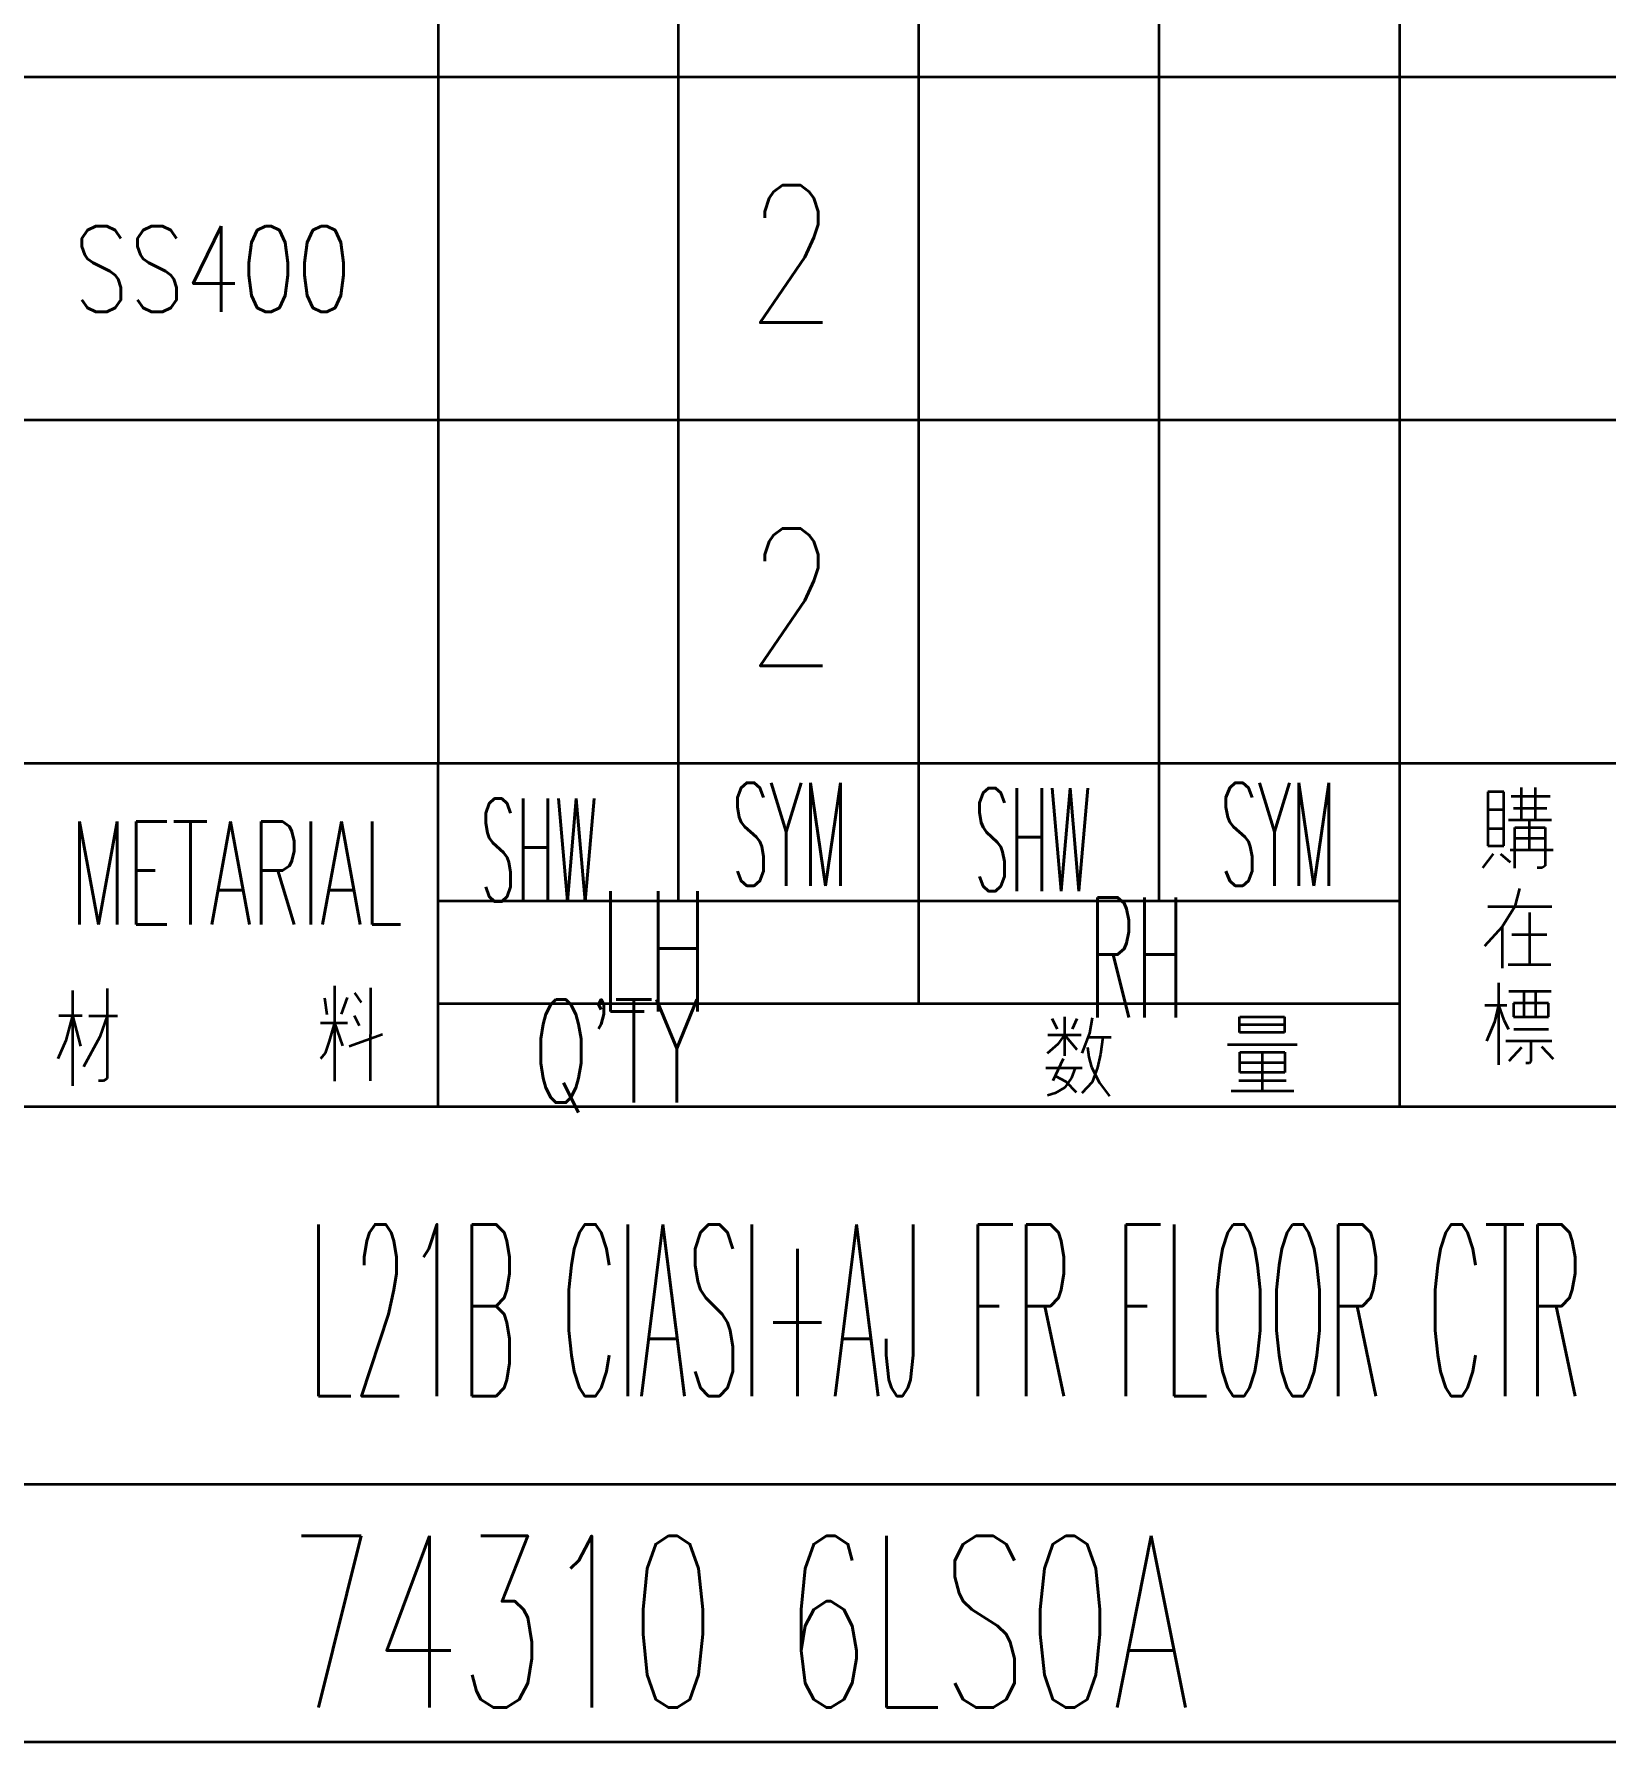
# Model space of a CAD drawing. Header units: millimetres. Extents: x 1333 to 104182, y -63725 to -5704.
# Drawn here: x 47449.44 to 47495.22, y -63579.66 to -63529.91 of the extents above; entities that cross this region are included whole.
import ezdxf
from ezdxf.enums import TextEntityAlignment as Align

# ---------------------------------------------------------------- set-up
doc = ezdxf.new("R2010")
doc.units = ezdxf.units.MM
doc.header["$LTSCALE"] = 0.5
doc.styles.get("Standard").update_dxf_attribs({"font": 'simplex.shx'})

msp = doc.modelspace()

# ---------------------------------------------------------------- linework, layer by layer
at = {"color": 7, "lineweight": 35, "ltscale": 0.25}
for p, q in [((47461.214, -63521.16), (47461.214, -63531.16)), ((47461.214, -63521.16), (47461.214, -63531.16)), ((47468.214, -63531.16), (47468.214, -63521.16)), ((47468.214, -63531.16), (47468.214, -63521.16)), ((47475.214, -63531.16), (47475.214, -63521.16)), ((47475.214, -63531.16), (47475.214, -63521.16)), ((47482.214, -63531.16), (47482.214, -63521.16)), ((47482.214, -63531.16), (47482.214, -63521.16)), ((47489.214, -63521.16), (47489.214, -63531.16)), ((47489.214, -63521.16), (47489.214, -63531.16)), ((47461.214, -63531.16), (47461.214, -63541.16)), ((47461.214, -63531.16), (47461.214, -63541.16)), ((47468.214, -63541.16), (47468.214, -63531.16)), ((47468.214, -63541.16), (47468.214, -63531.16)), ((47475.214, -63541.16), (47475.214, -63531.16)), ((47475.214, -63541.16), (47475.214, -63531.16)), ((47482.214, -63541.16), (47482.214, -63531.16)), ((47482.214, -63541.16), (47482.214, -63531.16)), ((47489.214, -63531.16), (47489.214, -63541.16)), ((47489.214, -63531.16), (47489.214, -63541.16)), ((47461.214, -63541.16), (47461.214, -63551.16)), ((47461.214, -63541.16), (47461.214, -63551.16)), ((47468.214, -63551.16), (47468.214, -63541.16)), ((47468.214, -63551.16), (47468.214, -63541.16)), ((47475.214, -63551.16), (47475.214, -63541.16)), ((47475.214, -63551.16), (47475.214, -63541.16)), ((47482.214, -63551.16), (47482.214, -63541.16)), ((47482.214, -63551.16), (47482.214, -63541.16)), ((47489.214, -63541.16), (47489.214, -63551.16)), ((47489.214, -63541.16), (47489.214, -63551.16)), ((47461.214, -63561.16), (47461.214, -63551.16)), ((47461.214, -63561.16), (47461.214, -63551.16)), ((47461.214, -63561.16), (47461.214, -63551.16)), ((47489.214, -63551.16), (47489.214, -63561.16)), ((47489.214, -63551.16), (47489.214, -63561.16)), ((47489.214, -63551.16), (47489.214, -63561.16))]:
    msp.add_line(p, q, dxfattribs=at)
at = {"color": 7, "lineweight": 35}
for p, q in [((47529.214, -63531.16), (47389.214, -63531.16)), ((47529.214, -63531.16), (47389.214, -63531.16)), ((47529.214, -63541.16), (47389.214, -63541.16)), ((47529.214, -63541.16), (47389.214, -63541.16)), ((47529.214, -63551.16), (47389.214, -63551.16)), ((47529.214, -63551.16), (47389.214, -63551.16)), ((47529.214, -63551.16), (47389.214, -63551.16)), ((47529.214, -63551.16), (47389.214, -63551.16)), ((47529.214, -63551.16), (47389.214, -63551.16)), ((47461.214, -63555.16), (47489.214, -63555.16)), ((47461.214, -63555.16), (47489.214, -63555.16)), ((47461.214, -63555.16), (47489.214, -63555.16)), ((47489.214, -63558.16), (47461.214, -63558.16)), ((47489.214, -63558.16), (47461.214, -63558.16)), ((47489.214, -63558.16), (47461.214, -63558.16)), ((47529.214, -63561.16), (47389.214, -63561.16)), ((47529.214, -63561.16), (47389.214, -63561.16)), ((47529.214, -63561.16), (47389.214, -63561.16)), ((47529.214, -63561.16), (47389.214, -63561.16)), ((47529.214, -63561.16), (47389.214, -63561.16)), ((47529.214, -63561.16), (47389.214, -63561.16)), ((47529.214, -63561.16), (47389.214, -63561.16)), ((47514.214, -63572.16), (47389.214, -63572.16)), ((47514.214, -63572.16), (47389.214, -63572.16)), ((47429.214, -63579.66), (47514.214, -63579.66)), ((47429.214, -63579.66), (47514.214, -63579.66))]:
    msp.add_line(p, q, dxfattribs=at)
at = {"color": 7, "lineweight": 35, "ltscale": 0.1}
for p, q in [((47468.214, -63555.16), (47468.214, -63551.16)), ((47468.214, -63555.16), (47468.214, -63551.16)), ((47468.214, -63555.16), (47468.214, -63551.16)), ((47482.214, -63555.16), (47482.214, -63551.16)), ((47482.214, -63555.16), (47482.214, -63551.16)), ((47482.214, -63555.16), (47482.214, -63551.16))]:
    msp.add_line(p, q, dxfattribs=at)
at = {"color": 7, "lineweight": 35, "ltscale": 0.175}
msp.add_line((47475.214, -63558.16), (47475.214, -63551.16), dxfattribs=at)
msp.add_line((47475.214, -63558.16), (47475.214, -63551.16), dxfattribs=at)
msp.add_line((47475.214, -63558.16), (47475.214, -63551.16), dxfattribs=at)
at = {"color": 7, "lineweight": 35, "ltscale": 0.0392}
for p, q in [((47491.783, -63551.987), (47491.783, -63553.555)), ((47491.783, -63551.987), (47491.783, -63553.555)), ((47491.783, -63551.987), (47491.783, -63553.555)), ((47492.253, -63553.555), (47492.253, -63551.987)), ((47492.253, -63553.555), (47492.253, -63551.987)), ((47492.253, -63553.555), (47492.253, -63551.987))]:
    msp.add_line(p, q, dxfattribs=at)
at = {"color": 7, "lineweight": 35, "ltscale": 0.011743}
for p, q in [((47492.253, -63551.987), (47491.783, -63551.987)), ((47492.253, -63551.987), (47491.783, -63551.987)), ((47492.253, -63551.987), (47491.783, -63551.987)), ((47492.253, -63552.511), (47491.783, -63552.511)), ((47492.253, -63552.511), (47491.783, -63552.511)), ((47492.253, -63552.511), (47491.783, -63552.511)), ((47491.783, -63553.05), (47492.253, -63553.05)), ((47491.783, -63553.05), (47492.253, -63553.05)), ((47491.783, -63553.05), (47492.253, -63553.05)), ((47491.783, -63553.555), (47492.253, -63553.555)), ((47491.783, -63553.555), (47492.253, -63553.555)), ((47491.783, -63553.555), (47492.253, -63553.555))]:
    msp.add_line(p, q, dxfattribs=at)
at = {"color": 7, "lineweight": 35, "ltscale": 0.028223}
msp.add_line((47492.469, -63552.108), (47493.598, -63552.108), dxfattribs=at)
msp.add_line((47492.469, -63552.108), (47493.598, -63552.108), dxfattribs=at)
msp.add_line((47492.469, -63552.108), (47493.598, -63552.108), dxfattribs=at)
at = {"color": 7, "lineweight": 35, "ltscale": 0.023636}
msp.add_line((47492.768, -63552.799), (47492.768, -63551.854), dxfattribs=at)
msp.add_line((47492.768, -63552.799), (47492.768, -63551.854), dxfattribs=at)
msp.add_line((47492.768, -63552.799), (47492.768, -63551.854), dxfattribs=at)
at = {"color": 7, "lineweight": 35, "ltscale": 0.023444}
msp.add_line((47493.177, -63552.799), (47493.177, -63551.861), dxfattribs=at)
msp.add_line((47493.177, -63552.799), (47493.177, -63551.861), dxfattribs=at)
msp.add_line((47493.177, -63552.799), (47493.177, -63551.861), dxfattribs=at)
at = {"color": 7, "lineweight": 35, "ltscale": 0.02406}
msp.add_line((47492.537, -63552.457), (47493.5, -63552.457), dxfattribs=at)
msp.add_line((47492.537, -63552.457), (47493.5, -63552.457), dxfattribs=at)
msp.add_line((47492.537, -63552.457), (47493.5, -63552.457), dxfattribs=at)
at = {"color": 7, "lineweight": 35, "ltscale": 0.031445}
msp.add_line((47492.385, -63552.799), (47493.643, -63552.799), dxfattribs=at)
msp.add_line((47492.385, -63552.799), (47493.643, -63552.799), dxfattribs=at)
msp.add_line((47492.385, -63552.799), (47493.643, -63552.799), dxfattribs=at)
at = {"color": 7, "lineweight": 35, "ltscale": 0.029422}
msp.add_line((47492.571, -63554.204), (47492.571, -63553.027), dxfattribs=at)
msp.add_line((47492.571, -63554.204), (47492.571, -63553.027), dxfattribs=at)
msp.add_line((47492.571, -63554.204), (47492.571, -63553.027), dxfattribs=at)
at = {"color": 7, "lineweight": 35, "ltscale": 0.022058}
for p, q in [((47492.571, -63553.027), (47493.454, -63553.027)), ((47492.571, -63553.027), (47493.454, -63553.027)), ((47492.571, -63553.027), (47493.454, -63553.027)), ((47492.571, -63553.338), (47493.454, -63553.338)), ((47492.571, -63553.338), (47493.454, -63553.338)), ((47492.571, -63553.338), (47493.454, -63553.338))]:
    msp.add_line(p, q, dxfattribs=at)
at = {"color": 7, "lineweight": 35, "ltscale": 0.021924}
msp.add_line((47492.992, -63552.799), (47492.992, -63553.676), dxfattribs=at)
msp.add_line((47492.992, -63552.799), (47492.992, -63553.676), dxfattribs=at)
msp.add_line((47492.992, -63552.799), (47492.992, -63553.676), dxfattribs=at)
at = {"color": 7, "lineweight": 35, "ltscale": 0.027902}
msp.add_line((47493.454, -63553.027), (47493.454, -63554.143), dxfattribs=at)
msp.add_line((47493.454, -63553.027), (47493.454, -63554.143), dxfattribs=at)
msp.add_line((47493.454, -63553.027), (47493.454, -63554.143), dxfattribs=at)
at = {"color": 7, "lineweight": 35, "ltscale": 0.012808}
msp.add_line((47491.943, -63553.79), (47491.635, -63554.2), dxfattribs=at)
msp.add_line((47491.943, -63553.79), (47491.635, -63554.2), dxfattribs=at)
msp.add_line((47491.943, -63553.79), (47491.635, -63554.2), dxfattribs=at)
at = {"color": 7, "lineweight": 35, "ltscale": 0.009159}
msp.add_line((47492.154, -63553.794), (47492.435, -63554.029), dxfattribs=at)
msp.add_line((47492.154, -63553.794), (47492.435, -63554.029), dxfattribs=at)
msp.add_line((47492.154, -63553.794), (47492.435, -63554.029), dxfattribs=at)
at = {"color": 7, "lineweight": 35, "ltscale": 0.031348}
msp.add_line((47492.439, -63553.676), (47493.693, -63553.676), dxfattribs=at)
msp.add_line((47492.439, -63553.676), (47493.693, -63553.676), dxfattribs=at)
msp.add_line((47492.439, -63553.676), (47493.693, -63553.676), dxfattribs=at)
at = {"color": 7, "lineweight": 35, "ltscale": 0.003479}
msp.add_line((47493.366, -63554.194), (47493.227, -63554.194), dxfattribs=at)
msp.add_line((47493.366, -63554.194), (47493.227, -63554.194), dxfattribs=at)
msp.add_line((47493.366, -63554.194), (47493.227, -63554.194), dxfattribs=at)
at = {"color": 7, "lineweight": 35, "ltscale": 0.002541}
msp.add_line((47493.454, -63554.143), (47493.366, -63554.194), dxfattribs=at)
msp.add_line((47493.454, -63554.143), (47493.366, -63554.194), dxfattribs=at)
msp.add_line((47493.454, -63554.143), (47493.366, -63554.194), dxfattribs=at)
at = {"color": 7, "lineweight": 35, "ltscale": 0.013509}
msp.add_line((47492.704, -63554.796), (47492.571, -63555.32), dxfattribs=at)
msp.add_line((47492.704, -63554.796), (47492.571, -63555.32), dxfattribs=at)
msp.add_line((47492.704, -63554.796), (47492.571, -63555.32), dxfattribs=at)
at = {"color": 7, "lineweight": 35, "ltscale": 0.046594}
msp.add_line((47491.783, -63555.32), (47493.647, -63555.32), dxfattribs=at)
msp.add_line((47491.783, -63555.32), (47493.647, -63555.32), dxfattribs=at)
msp.add_line((47491.783, -63555.32), (47493.647, -63555.32), dxfattribs=at)
at = {"color": 7, "lineweight": 35, "ltscale": 0.017377}
msp.add_line((47492.571, -63555.32), (47492.208, -63555.912), dxfattribs=at)
msp.add_line((47492.571, -63555.32), (47492.208, -63555.912), dxfattribs=at)
msp.add_line((47492.571, -63555.32), (47492.208, -63555.912), dxfattribs=at)
at = {"color": 7, "lineweight": 35, "ltscale": 0.038058}
msp.add_line((47492.996, -63555.495), (47492.996, -63557.017), dxfattribs=at)
msp.add_line((47492.996, -63555.495), (47492.996, -63557.017), dxfattribs=at)
msp.add_line((47492.996, -63555.495), (47492.996, -63557.017), dxfattribs=at)
at = {"color": 7, "lineweight": 35, "ltscale": 0.019193}
msp.add_line((47492.208, -63555.912), (47491.689, -63556.478), dxfattribs=at)
msp.add_line((47492.208, -63555.912), (47491.689, -63556.478), dxfattribs=at)
msp.add_line((47492.208, -63555.912), (47491.689, -63556.478), dxfattribs=at)
at = {"color": 7, "lineweight": 35, "ltscale": 0.030276}
msp.add_line((47492.208, -63555.912), (47492.208, -63557.123), dxfattribs=at)
msp.add_line((47492.208, -63555.912), (47492.208, -63557.123), dxfattribs=at)
msp.add_line((47492.208, -63555.912), (47492.208, -63557.123), dxfattribs=at)
at = {"color": 7, "lineweight": 35, "ltscale": 0.025574}
for p, q in [((47492.484, -63556.144), (47493.507, -63556.144)), ((47492.484, -63556.144), (47493.507, -63556.144)), ((47492.484, -63556.144), (47493.507, -63556.144)), ((47493.552, -63558.141), (47492.529, -63558.141)), ((47493.552, -63558.141), (47492.529, -63558.141)), ((47493.552, -63558.141), (47492.529, -63558.141)), ((47492.529, -63558.543), (47493.552, -63558.543)), ((47492.529, -63558.543), (47493.552, -63558.543)), ((47492.529, -63558.543), (47493.552, -63558.543))]:
    msp.add_line(p, q, dxfattribs=at)
at = {"color": 7, "lineweight": 35, "ltscale": 0.030969}
msp.add_line((47492.382, -63557.017), (47493.621, -63557.017), dxfattribs=at)
msp.add_line((47492.382, -63557.017), (47493.621, -63557.017), dxfattribs=at)
msp.add_line((47492.382, -63557.017), (47493.621, -63557.017), dxfattribs=at)
at = {"color": 7, "lineweight": 35, "ltscale": 0.059796}
msp.add_line((47492.098, -63557.549), (47492.098, -63559.94), dxfattribs=at)
msp.add_line((47492.098, -63557.549), (47492.098, -63559.94), dxfattribs=at)
msp.add_line((47492.098, -63557.549), (47492.098, -63559.94), dxfattribs=at)
at = {"color": 7, "lineweight": 35, "ltscale": 0.069342}
msp.add_line((47450.557, -63557.774), (47450.557, -63560.547), dxfattribs=at)
msp.add_line((47450.557, -63557.774), (47450.557, -63560.547), dxfattribs=at)
msp.add_line((47450.557, -63557.774), (47450.557, -63560.547), dxfattribs=at)
at = {"color": 7, "lineweight": 35, "ltscale": 0.06571}
msp.add_line((47451.572, -63557.71), (47451.572, -63560.338), dxfattribs=at)
msp.add_line((47451.572, -63557.71), (47451.572, -63560.338), dxfattribs=at)
msp.add_line((47451.572, -63557.71), (47451.572, -63560.338), dxfattribs=at)
at = {"color": 7, "lineweight": 35, "ltscale": 0.012191}
msp.add_line((47457.902, -63557.983), (47457.972, -63558.466), dxfattribs=at)
msp.add_line((47457.902, -63557.983), (47457.972, -63558.466), dxfattribs=at)
msp.add_line((47457.902, -63557.983), (47457.972, -63558.466), dxfattribs=at)
at = {"color": 7, "lineweight": 35, "ltscale": 0.069489}
msp.add_line((47458.193, -63557.634), (47458.193, -63560.414), dxfattribs=at)
msp.add_line((47458.193, -63557.634), (47458.193, -63560.414), dxfattribs=at)
msp.add_line((47458.193, -63557.634), (47458.193, -63560.414), dxfattribs=at)
at = {"color": 7, "lineweight": 35, "ltscale": 0.012873}
msp.add_line((47458.564, -63557.977), (47458.384, -63558.46), dxfattribs=at)
msp.add_line((47458.564, -63557.977), (47458.384, -63558.46), dxfattribs=at)
msp.add_line((47458.564, -63557.977), (47458.384, -63558.46), dxfattribs=at)
at = {"color": 7, "lineweight": 35, "ltscale": 0.008663}
msp.add_line((47458.773, -63557.838), (47458.97, -63558.123), dxfattribs=at)
msp.add_line((47458.773, -63557.838), (47458.97, -63558.123), dxfattribs=at)
msp.add_line((47458.773, -63557.838), (47458.97, -63558.123), dxfattribs=at)
at = {"color": 7, "lineweight": 35, "ltscale": 0.067746}
msp.add_line((47459.237, -63557.692), (47459.231, -63560.402), dxfattribs=at)
msp.add_line((47459.237, -63557.692), (47459.231, -63560.402), dxfattribs=at)
msp.add_line((47459.237, -63557.692), (47459.231, -63560.402), dxfattribs=at)
at = {"color": 7, "lineweight": 35, "ltscale": 0.030872}
msp.add_line((47492.393, -63557.795), (47493.628, -63557.795), dxfattribs=at)
msp.add_line((47492.393, -63557.795), (47493.628, -63557.795), dxfattribs=at)
msp.add_line((47492.393, -63557.795), (47493.628, -63557.795), dxfattribs=at)
at = {"color": 7, "lineweight": 35, "ltscale": 0.018698}
for p, q in [((47492.848, -63558.543), (47492.848, -63557.795)), ((47492.848, -63558.543), (47492.848, -63557.795)), ((47492.848, -63558.543), (47492.848, -63557.795)), ((47493.185, -63558.543), (47493.185, -63557.795)), ((47493.185, -63558.543), (47493.185, -63557.795)), ((47493.185, -63558.543), (47493.185, -63557.795))]:
    msp.add_line(p, q, dxfattribs=at)
at = {"color": 7, "lineweight": 35, "ltscale": 0.016968}
msp.add_line((47450.162, -63558.502), (47450.84, -63558.502), dxfattribs=at)
msp.add_line((47450.162, -63558.502), (47450.84, -63558.502), dxfattribs=at)
msp.add_line((47450.162, -63558.502), (47450.84, -63558.502), dxfattribs=at)
at = {"color": 7, "lineweight": 35, "ltscale": 0.018792}
msp.add_line((47450.557, -63558.502), (47450.36, -63559.227), dxfattribs=at)
msp.add_line((47450.557, -63558.502), (47450.36, -63559.227), dxfattribs=at)
msp.add_line((47450.557, -63558.502), (47450.36, -63559.227), dxfattribs=at)
at = {"color": 7, "lineweight": 35, "ltscale": 0.022987}
msp.add_line((47450.557, -63558.502), (47450.795, -63559.39), dxfattribs=at)
msp.add_line((47450.557, -63558.502), (47450.795, -63559.39), dxfattribs=at)
msp.add_line((47450.557, -63558.502), (47450.795, -63559.39), dxfattribs=at)
at = {"color": 7, "lineweight": 35, "ltscale": 0.02074}
msp.add_line((47451.039, -63558.512), (47451.868, -63558.512), dxfattribs=at)
msp.add_line((47451.039, -63558.512), (47451.868, -63558.512), dxfattribs=at)
msp.add_line((47451.039, -63558.512), (47451.868, -63558.512), dxfattribs=at)
at = {"color": 7, "lineweight": 35, "ltscale": 0.016182}
msp.add_line((47451.572, -63558.512), (47451.358, -63559.123), dxfattribs=at)
msp.add_line((47451.572, -63558.512), (47451.358, -63559.123), dxfattribs=at)
msp.add_line((47451.572, -63558.512), (47451.358, -63559.123), dxfattribs=at)
at = {"color": 7, "lineweight": 35, "ltscale": 0.008252}
msp.add_line((47458.767, -63558.495), (47458.912, -63558.791), dxfattribs=at)
msp.add_line((47458.767, -63558.495), (47458.912, -63558.791), dxfattribs=at)
msp.add_line((47458.767, -63558.495), (47458.912, -63558.791), dxfattribs=at)
at = {"color": 7, "lineweight": 35, "ltscale": 0.008518}
msp.add_line((47479.083, -63558.589), (47479.244, -63558.889), dxfattribs=at)
msp.add_line((47479.083, -63558.589), (47479.244, -63558.889), dxfattribs=at)
msp.add_line((47479.083, -63558.589), (47479.244, -63558.889), dxfattribs=at)
at = {"color": 7, "lineweight": 35, "ltscale": 0.028314}
msp.add_line((47479.457, -63558.537), (47479.457, -63559.67), dxfattribs=at)
msp.add_line((47479.457, -63558.537), (47479.457, -63559.67), dxfattribs=at)
msp.add_line((47479.457, -63558.537), (47479.457, -63559.67), dxfattribs=at)
at = {"color": 7, "lineweight": 35, "ltscale": 0.008176}
msp.add_line((47479.818, -63558.599), (47479.676, -63558.894), dxfattribs=at)
msp.add_line((47479.818, -63558.599), (47479.676, -63558.894), dxfattribs=at)
msp.add_line((47479.818, -63558.599), (47479.676, -63558.894), dxfattribs=at)
at = {"color": 7, "lineweight": 35, "ltscale": 0.011314}
msp.add_line((47480.263, -63558.568), (47480.179, -63559.013), dxfattribs=at)
msp.add_line((47480.263, -63558.568), (47480.179, -63559.013), dxfattribs=at)
msp.add_line((47480.263, -63558.568), (47480.179, -63559.013), dxfattribs=at)
at = {"color": 7, "lineweight": 35, "ltscale": 0.011401}
for p, q in [((47484.556, -63558.992), (47484.556, -63558.536)), ((47484.556, -63558.992), (47484.556, -63558.536)), ((47484.556, -63558.992), (47484.556, -63558.536)), ((47485.861, -63558.536), (47485.861, -63558.992)), ((47485.861, -63558.536), (47485.861, -63558.992)), ((47485.861, -63558.536), (47485.861, -63558.992))]:
    msp.add_line(p, q, dxfattribs=at)
at = {"color": 7, "lineweight": 35, "ltscale": 0.032544}
msp.add_line((47484.56, -63558.536), (47485.861, -63558.536), dxfattribs=at)
msp.add_line((47484.56, -63558.536), (47485.861, -63558.536), dxfattribs=at)
msp.add_line((47484.56, -63558.536), (47485.861, -63558.536), dxfattribs=at)
at = {"color": 7, "lineweight": 35, "ltscale": 0.016113}
msp.add_line((47491.696, -63558.194), (47492.34, -63558.194), dxfattribs=at)
msp.add_line((47491.696, -63558.194), (47492.34, -63558.194), dxfattribs=at)
msp.add_line((47491.696, -63558.194), (47492.34, -63558.194), dxfattribs=at)
at = {"color": 7, "lineweight": 35, "ltscale": 0.012802}
msp.add_line((47492.098, -63558.194), (47491.976, -63558.691), dxfattribs=at)
msp.add_line((47492.098, -63558.194), (47491.976, -63558.691), dxfattribs=at)
msp.add_line((47492.098, -63558.194), (47491.976, -63558.691), dxfattribs=at)
at = {"color": 7, "lineweight": 35, "ltscale": 0.011619}
msp.add_line((47492.098, -63558.194), (47492.257, -63558.631), dxfattribs=at)
msp.add_line((47492.098, -63558.194), (47492.257, -63558.631), dxfattribs=at)
msp.add_line((47492.098, -63558.194), (47492.257, -63558.631), dxfattribs=at)
at = {"color": 7, "lineweight": 35, "ltscale": 0.010062}
for p, q in [((47492.529, -63558.141), (47492.529, -63558.543)), ((47492.529, -63558.141), (47492.529, -63558.543)), ((47492.529, -63558.141), (47492.529, -63558.543)), ((47493.552, -63558.543), (47493.552, -63558.141)), ((47493.552, -63558.543), (47493.552, -63558.141)), ((47493.552, -63558.543), (47493.552, -63558.141))]:
    msp.add_line(p, q, dxfattribs=at)
at = {"color": 7, "lineweight": 35, "ltscale": 0.01958}
msp.add_line((47457.786, -63558.71), (47458.569, -63558.71), dxfattribs=at)
msp.add_line((47457.786, -63558.71), (47458.569, -63558.71), dxfattribs=at)
msp.add_line((47457.786, -63558.71), (47458.569, -63558.71), dxfattribs=at)
at = {"color": 7, "lineweight": 35, "ltscale": 0.013935}
msp.add_line((47458.193, -63558.71), (47458.036, -63559.245), dxfattribs=at)
msp.add_line((47458.193, -63558.71), (47458.036, -63559.245), dxfattribs=at)
msp.add_line((47458.193, -63558.71), (47458.036, -63559.245), dxfattribs=at)
at = {"color": 7, "lineweight": 35, "ltscale": 0.01783}
msp.add_line((47458.193, -63558.71), (47458.424, -63559.384), dxfattribs=at)
msp.add_line((47458.193, -63558.71), (47458.424, -63559.384), dxfattribs=at)
msp.add_line((47458.193, -63558.71), (47458.424, -63559.384), dxfattribs=at)
at = {"color": 7, "lineweight": 35, "ltscale": 0.025879}
msp.add_line((47458.616, -63559.39), (47459.59, -63559.041), dxfattribs=at)
msp.add_line((47458.616, -63559.39), (47459.59, -63559.041), dxfattribs=at)
msp.add_line((47458.616, -63559.39), (47459.59, -63559.041), dxfattribs=at)
at = {"color": 7, "lineweight": 35, "ltscale": 0.024341}
msp.add_line((47478.967, -63559.059), (47479.941, -63559.059), dxfattribs=at)
msp.add_line((47478.967, -63559.059), (47479.941, -63559.059), dxfattribs=at)
msp.add_line((47478.967, -63559.059), (47479.941, -63559.059), dxfattribs=at)
at = {"color": 7, "lineweight": 35, "ltscale": 0.008584}
msp.add_line((47479.457, -63559.059), (47479.257, -63559.339), dxfattribs=at)
msp.add_line((47479.457, -63559.059), (47479.257, -63559.339), dxfattribs=at)
msp.add_line((47479.457, -63559.059), (47479.257, -63559.339), dxfattribs=at)
at = {"color": 7, "lineweight": 35, "ltscale": 0.014026}
msp.add_line((47479.457, -63559.059), (47479.818, -63559.489), dxfattribs=at)
msp.add_line((47479.457, -63559.059), (47479.818, -63559.489), dxfattribs=at)
msp.add_line((47479.457, -63559.059), (47479.818, -63559.489), dxfattribs=at)
at = {"color": 7, "lineweight": 35, "ltscale": 0.01548}
msp.add_line((47480.179, -63559.013), (47479.96, -63559.592), dxfattribs=at)
msp.add_line((47480.179, -63559.013), (47479.96, -63559.592), dxfattribs=at)
msp.add_line((47480.179, -63559.013), (47479.96, -63559.592), dxfattribs=at)
at = {"color": 7, "lineweight": 35, "ltscale": 0.032642}
for p, q in [((47484.556, -63558.758), (47485.861, -63558.758)), ((47484.556, -63558.758), (47485.861, -63558.758)), ((47484.556, -63558.758), (47485.861, -63558.758)), ((47485.861, -63558.992), (47484.556, -63558.992)), ((47485.861, -63558.992), (47484.556, -63558.992)), ((47485.861, -63558.992), (47484.556, -63558.992)), ((47484.564, -63559.567), (47485.87, -63559.567)), ((47484.564, -63559.567), (47485.87, -63559.567)), ((47484.564, -63559.567), (47485.87, -63559.567)), ((47484.564, -63559.872), (47485.87, -63559.872)), ((47484.564, -63559.872), (47485.87, -63559.872)), ((47484.564, -63559.872), (47485.87, -63559.872)), ((47485.87, -63560.162), (47484.564, -63560.162)), ((47485.87, -63560.162), (47484.564, -63560.162)), ((47485.87, -63560.162), (47484.564, -63560.162))]:
    msp.add_line(p, q, dxfattribs=at)
at = {"color": 7, "lineweight": 35, "ltscale": 0.015063}
msp.add_line((47491.976, -63558.691), (47491.749, -63559.249), dxfattribs=at)
msp.add_line((47491.976, -63558.691), (47491.749, -63559.249), dxfattribs=at)
msp.add_line((47491.976, -63558.691), (47491.749, -63559.249), dxfattribs=at)
at = {"color": 7, "lineweight": 35, "ltscale": 0.007294}
msp.add_line((47492.257, -63558.631), (47492.385, -63558.893), dxfattribs=at)
msp.add_line((47492.257, -63558.631), (47492.385, -63558.893), dxfattribs=at)
msp.add_line((47492.257, -63558.631), (47492.385, -63558.893), dxfattribs=at)
at = {"color": 7, "lineweight": 35, "ltscale": 0.025293}
msp.add_line((47492.541, -63558.9), (47493.552, -63558.9), dxfattribs=at)
msp.add_line((47492.541, -63558.9), (47493.552, -63558.9), dxfattribs=at)
msp.add_line((47492.541, -63558.9), (47493.552, -63558.9), dxfattribs=at)
at = {"color": 7, "lineweight": 35, "ltscale": 0.014579}
msp.add_line((47450.36, -63559.227), (47450.128, -63559.763), dxfattribs=at)
msp.add_line((47450.36, -63559.227), (47450.128, -63559.763), dxfattribs=at)
msp.add_line((47450.36, -63559.227), (47450.128, -63559.763), dxfattribs=at)
at = {"color": 7, "lineweight": 35, "ltscale": 0.024906}
msp.add_line((47451.358, -63559.123), (47450.876, -63559.995), dxfattribs=at)
msp.add_line((47451.358, -63559.123), (47450.876, -63559.995), dxfattribs=at)
msp.add_line((47451.358, -63559.123), (47450.876, -63559.995), dxfattribs=at)
at = {"color": 7, "lineweight": 35, "ltscale": 0.005467}
msp.add_line((47457.92, -63559.594), (47457.78, -63559.763), dxfattribs=at)
msp.add_line((47457.92, -63559.594), (47457.78, -63559.763), dxfattribs=at)
msp.add_line((47457.92, -63559.594), (47457.78, -63559.763), dxfattribs=at)
at = {"color": 7, "lineweight": 35, "ltscale": 0.009193}
msp.add_line((47458.036, -63559.245), (47457.92, -63559.594), dxfattribs=at)
msp.add_line((47458.036, -63559.245), (47457.92, -63559.594), dxfattribs=at)
msp.add_line((47458.036, -63559.245), (47457.92, -63559.594), dxfattribs=at)
at = {"color": 7, "lineweight": 35, "ltscale": 0.010166}
msp.add_line((47479.257, -63559.339), (47478.947, -63559.602), dxfattribs=at)
msp.add_line((47479.257, -63559.339), (47478.947, -63559.602), dxfattribs=at)
msp.add_line((47479.257, -63559.339), (47478.947, -63559.602), dxfattribs=at)
at = {"color": 7, "lineweight": 35, "ltscale": 0.007306}
msp.add_line((47480.121, -63559.421), (47480.16, -63559.711), dxfattribs=at)
msp.add_line((47480.121, -63559.421), (47480.16, -63559.711), dxfattribs=at)
msp.add_line((47480.121, -63559.421), (47480.16, -63559.711), dxfattribs=at)
at = {"color": 7, "lineweight": 35, "ltscale": 0.017078}
msp.add_line((47480.135, -63559.131), (47480.818, -63559.131), dxfattribs=at)
msp.add_line((47480.135, -63559.131), (47480.818, -63559.131), dxfattribs=at)
msp.add_line((47480.135, -63559.131), (47480.818, -63559.131), dxfattribs=at)
at = {"color": 7, "lineweight": 35, "ltscale": 0.012422}
msp.add_line((47480.573, -63559.131), (47480.508, -63559.623), dxfattribs=at)
msp.add_line((47480.573, -63559.131), (47480.508, -63559.623), dxfattribs=at)
msp.add_line((47480.573, -63559.131), (47480.508, -63559.623), dxfattribs=at)
at = {"color": 7, "lineweight": 35, "ltscale": 0.050842}
msp.add_line((47484.2, -63559.345), (47486.234, -63559.345), dxfattribs=at)
msp.add_line((47484.2, -63559.345), (47486.234, -63559.345), dxfattribs=at)
msp.add_line((47484.2, -63559.345), (47486.234, -63559.345), dxfattribs=at)
at = {"color": 7, "lineweight": 35, "ltscale": 0.014771}
msp.add_line((47484.564, -63560.158), (47484.564, -63559.567), dxfattribs=at)
msp.add_line((47484.564, -63560.158), (47484.564, -63559.567), dxfattribs=at)
msp.add_line((47484.564, -63560.158), (47484.564, -63559.567), dxfattribs=at)
at = {"color": 7, "lineweight": 35, "ltscale": 0.028152}
msp.add_line((47485.209, -63559.567), (47485.209, -63560.693), dxfattribs=at)
msp.add_line((47485.209, -63559.567), (47485.209, -63560.693), dxfattribs=at)
msp.add_line((47485.209, -63559.567), (47485.209, -63560.693), dxfattribs=at)
at = {"color": 7, "lineweight": 35, "ltscale": 0.014868}
msp.add_line((47485.87, -63559.567), (47485.87, -63560.162), dxfattribs=at)
msp.add_line((47485.87, -63559.567), (47485.87, -63560.162), dxfattribs=at)
msp.add_line((47485.87, -63559.567), (47485.87, -63560.162), dxfattribs=at)
at = {"color": 7, "lineweight": 35, "ltscale": 0.033533}
msp.add_line((47492.31, -63559.242), (47493.651, -63559.242), dxfattribs=at)
msp.add_line((47492.31, -63559.242), (47493.651, -63559.242), dxfattribs=at)
msp.add_line((47492.31, -63559.242), (47493.651, -63559.242), dxfattribs=at)
at = {"color": 7, "lineweight": 35, "ltscale": 0.013686}
msp.add_line((47492.764, -63559.428), (47492.393, -63559.83), dxfattribs=at)
msp.add_line((47492.764, -63559.428), (47492.393, -63559.83), dxfattribs=at)
msp.add_line((47492.764, -63559.428), (47492.393, -63559.83), dxfattribs=at)
at = {"color": 7, "lineweight": 35, "ltscale": 0.014618}
msp.add_line((47493.041, -63559.242), (47493.041, -63559.826), dxfattribs=at)
msp.add_line((47493.041, -63559.242), (47493.041, -63559.826), dxfattribs=at)
msp.add_line((47493.041, -63559.242), (47493.041, -63559.826), dxfattribs=at)
at = {"color": 7, "lineweight": 35, "ltscale": 0.012279}
msp.add_line((47493.352, -63559.401), (47493.685, -63559.762), dxfattribs=at)
msp.add_line((47493.352, -63559.401), (47493.685, -63559.762), dxfattribs=at)
msp.add_line((47493.352, -63559.401), (47493.685, -63559.762), dxfattribs=at)
at = {"color": 7, "lineweight": 35, "ltscale": 0.026282}
msp.add_line((47478.915, -63560.021), (47479.966, -63560.021), dxfattribs=at)
msp.add_line((47478.915, -63560.021), (47479.966, -63560.021), dxfattribs=at)
msp.add_line((47478.915, -63560.021), (47479.966, -63560.021), dxfattribs=at)
at = {"color": 7, "lineweight": 35, "ltscale": 0.017617}
msp.add_line((47479.418, -63559.763), (47479.115, -63560.399), dxfattribs=at)
msp.add_line((47479.418, -63559.763), (47479.115, -63560.399), dxfattribs=at)
msp.add_line((47479.418, -63559.763), (47479.115, -63560.399), dxfattribs=at)
at = {"color": 7, "lineweight": 35, "ltscale": 0.00769}
msp.add_line((47479.767, -63560.021), (47479.663, -63560.311), dxfattribs=at)
msp.add_line((47479.767, -63560.021), (47479.663, -63560.311), dxfattribs=at)
msp.add_line((47479.767, -63560.021), (47479.663, -63560.311), dxfattribs=at)
at = {"color": 7, "lineweight": 35, "ltscale": 0.007537}
msp.add_line((47480.16, -63559.711), (47480.244, -63560.001), dxfattribs=at)
msp.add_line((47480.16, -63559.711), (47480.244, -63560.001), dxfattribs=at)
msp.add_line((47480.16, -63559.711), (47480.244, -63560.001), dxfattribs=at)
at = {"color": 7, "lineweight": 35, "ltscale": 0.012889}
msp.add_line((47480.244, -63560.001), (47480.476, -63560.461), dxfattribs=at)
msp.add_line((47480.244, -63560.001), (47480.476, -63560.461), dxfattribs=at)
msp.add_line((47480.244, -63560.001), (47480.476, -63560.461), dxfattribs=at)
at = {"color": 7, "lineweight": 35, "ltscale": 0.011406}
msp.add_line((47480.418, -63560.016), (47480.263, -63560.445), dxfattribs=at)
msp.add_line((47480.418, -63560.016), (47480.263, -63560.445), dxfattribs=at)
msp.add_line((47480.418, -63560.016), (47480.263, -63560.445), dxfattribs=at)
at = {"color": 7, "lineweight": 35, "ltscale": 0.01008}
msp.add_line((47480.508, -63559.623), (47480.418, -63560.016), dxfattribs=at)
msp.add_line((47480.508, -63559.623), (47480.418, -63560.016), dxfattribs=at)
msp.add_line((47480.508, -63559.623), (47480.418, -63560.016), dxfattribs=at)
at = {"color": 7, "lineweight": 35, "ltscale": 0.002759}
msp.add_line((47493.004, -63559.892), (47492.893, -63559.892), dxfattribs=at)
msp.add_line((47493.004, -63559.892), (47492.893, -63559.892), dxfattribs=at)
msp.add_line((47493.004, -63559.892), (47492.893, -63559.892), dxfattribs=at)
at = {"color": 7, "lineweight": 35, "ltscale": 0.001881}
msp.add_line((47493.041, -63559.826), (47493.004, -63559.892), dxfattribs=at)
msp.add_line((47493.041, -63559.826), (47493.004, -63559.892), dxfattribs=at)
msp.add_line((47493.041, -63559.826), (47493.004, -63559.892), dxfattribs=at)
at = {"color": 7, "lineweight": 35, "ltscale": 0.003687}
msp.add_line((47451.464, -63560.4), (47451.317, -63560.4), dxfattribs=at)
msp.add_line((47451.464, -63560.4), (47451.317, -63560.4), dxfattribs=at)
msp.add_line((47451.464, -63560.4), (47451.317, -63560.4), dxfattribs=at)
at = {"color": 7, "lineweight": 35, "ltscale": 0.003115}
msp.add_line((47451.572, -63560.338), (47451.464, -63560.4), dxfattribs=at)
msp.add_line((47451.572, -63560.338), (47451.464, -63560.4), dxfattribs=at)
msp.add_line((47451.572, -63560.338), (47451.464, -63560.4), dxfattribs=at)
at = {"color": 7, "lineweight": 35, "ltscale": 0.008287}
msp.add_line((47479.464, -63560.595), (47479.179, -63560.766), dxfattribs=at)
msp.add_line((47479.464, -63560.595), (47479.179, -63560.766), dxfattribs=at)
msp.add_line((47479.464, -63560.595), (47479.179, -63560.766), dxfattribs=at)
at = {"color": 7, "lineweight": 35, "ltscale": 0.008672}
msp.add_line((47479.183, -63560.256), (47479.489, -63560.419), dxfattribs=at)
msp.add_line((47479.183, -63560.256), (47479.489, -63560.419), dxfattribs=at)
msp.add_line((47479.183, -63560.256), (47479.489, -63560.419), dxfattribs=at)
at = {"color": 7, "lineweight": 35, "ltscale": 0.008688}
msp.add_line((47479.663, -63560.311), (47479.464, -63560.595), dxfattribs=at)
msp.add_line((47479.663, -63560.311), (47479.464, -63560.595), dxfattribs=at)
msp.add_line((47479.663, -63560.311), (47479.464, -63560.595), dxfattribs=at)
at = {"color": 7, "lineweight": 35, "ltscale": 0.010938}
msp.add_line((47479.489, -63560.419), (47479.793, -63560.735), dxfattribs=at)
msp.add_line((47479.489, -63560.419), (47479.793, -63560.735), dxfattribs=at)
msp.add_line((47479.489, -63560.419), (47479.793, -63560.735), dxfattribs=at)
at = {"color": 7, "lineweight": 35, "ltscale": 0.011033}
msp.add_line((47480.263, -63560.445), (47479.96, -63560.766), dxfattribs=at)
msp.add_line((47480.263, -63560.445), (47479.96, -63560.766), dxfattribs=at)
msp.add_line((47480.263, -63560.445), (47479.96, -63560.766), dxfattribs=at)
at = {"color": 7, "lineweight": 35, "ltscale": 0.012107}
msp.add_line((47480.476, -63560.461), (47480.766, -63560.849), dxfattribs=at)
msp.add_line((47480.476, -63560.461), (47480.766, -63560.849), dxfattribs=at)
msp.add_line((47480.476, -63560.461), (47480.766, -63560.849), dxfattribs=at)
at = {"color": 7, "lineweight": 35, "ltscale": 0.034314}
msp.add_line((47484.536, -63560.396), (47485.909, -63560.396), dxfattribs=at)
msp.add_line((47484.536, -63560.396), (47485.909, -63560.396), dxfattribs=at)
msp.add_line((47484.536, -63560.396), (47485.909, -63560.396), dxfattribs=at)
at = {"color": 7, "lineweight": 35, "ltscale": 0.005721}
msp.add_line((47479.179, -63560.766), (47478.961, -63560.833), dxfattribs=at)
msp.add_line((47479.179, -63560.766), (47478.961, -63560.833), dxfattribs=at)
msp.add_line((47479.179, -63560.766), (47478.961, -63560.833), dxfattribs=at)
at = {"color": 7, "lineweight": 35, "ltscale": 0.045593}
msp.add_line((47484.311, -63560.693), (47486.134, -63560.693), dxfattribs=at)
msp.add_line((47484.311, -63560.693), (47486.134, -63560.693), dxfattribs=at)
msp.add_line((47484.311, -63560.693), (47486.134, -63560.693), dxfattribs=at)

# ---------------------------------------------------------------- texts
at = {"color": 7, "lineweight": 13}
for s, height, width, p, p2 in [('2', 4, 0.972588, (47470.204, -63538.311), (47472.798, -63538.311)), ('SS400', 2.5, 0.724264, (47450.59, -63538.003), (47458.695, -63538.003)), ('2', 4, 0.972588, (47470.204, -63548.311), (47472.798, -63548.311)), ('SYM', 3, 0.4226, (47469.763, -63554.72), (47473.144, -63554.72)), ('SYM', 3, 0.4226, (47469.763, -63554.72), (47473.144, -63554.72)), ('SYM', 3, 0.4226, (47469.763, -63554.72), (47473.144, -63554.72)), ('SHW', 3, 0.38528, (47476.825, -63554.874), (47480.238, -63554.874)), ('SHW', 3, 0.38528, (47476.825, -63554.874), (47480.238, -63554.874)), ('SHW', 3, 0.38528, (47476.825, -63554.874), (47480.238, -63554.874)), ('SYM', 3, 0.4226, (47483.994, -63554.72), (47487.375, -63554.72)), ('SYM', 3, 0.4226, (47483.994, -63554.72), (47487.375, -63554.72)), ('SYM', 3, 0.4226, (47483.994, -63554.72), (47487.375, -63554.72)), ('SHW', 3, 0.38528, (47462.441, -63555.18), (47465.854, -63555.18)), ('SHW', 3, 0.38528, (47462.441, -63555.18), (47465.854, -63555.18)), ('SHW', 3, 0.38528, (47462.441, -63555.18), (47465.854, -63555.18)), ('METARIAL', 3, 0.464475, (47450.49, -63555.851), (47460.178, -63555.851)), ('METARIAL', 3, 0.464475, (47450.49, -63555.851), (47460.178, -63555.851)), ('METARIAL', 3, 0.464475, (47450.49, -63555.851), (47460.178, -63555.851)), (' LH  ', 3.5, 0.444061, (47464.595, -63558.381), (47471.7, -63558.381)), (' LH  ', 3.5, 0.444061, (47464.595, -63558.381), (47471.7, -63558.381)), (' LH  ', 3.5, 0.444061, (47464.595, -63558.381), (47471.7, -63558.381)), ('RH', 3.5, 0.479998, (47480.155, -63558.56), (47482.955, -63558.56)), ('RH', 3.5, 0.479998, (47480.155, -63558.56), (47482.955, -63558.56)), ('RH', 3.5, 0.479998, (47480.155, -63558.56), (47482.955, -63558.56)), ("Q'TY", 3, 0.521865, (47463.976, -63561.035), (47468.822, -63561.035)), ("Q'TY", 3, 0.521865, (47463.976, -63561.035), (47468.822, -63561.035)), ("Q'TY", 3, 0.521865, (47463.976, -63561.035), (47468.822, -63561.035)), ('L21B CIASI+AJ FR FLOOR CTR', 5, 0.321712, (47457.411, -63569.585), (47494.561, -63569.585)), ('74310 6LS0A', 5, 0.530013, (47456.852, -63578.661), (47483.1, -63578.661))]:
    msp.add_text(s, height=height, dxfattribs=dict(at, width=width)).set_placement(p, p2, align=Align.FIT)

doc.saveas('drawing.dxf')
